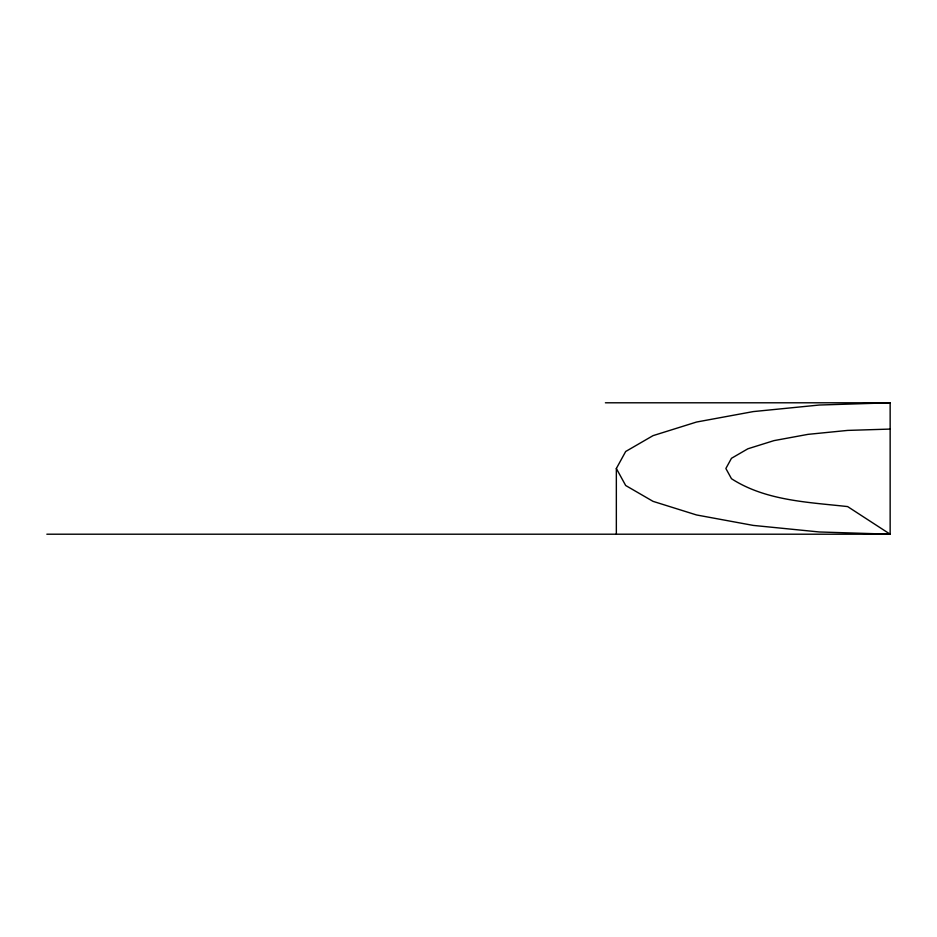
<?xml version="1.0" encoding="UTF-8"?>
<svg xmlns="http://www.w3.org/2000/svg" width="937" height="937" viewBox="0 0 937 937"><rect width="100%" height="100%" fill="white"/><g stroke="black" fill="none" stroke-linecap="round" stroke-linejoin="round"><path stroke-width="1.41" d="M616.347 534.207L616.347 468.5L625.682 451.493L653.03 435.646L696.542 422.037L753.254 411.589L819.289 405.03L890.15 402.793L890.15 534.207L46.85 534.207M890.15 429.076L847.634 430.411L808.01 434.358L773.985 440.624L747.878 448.788L731.469 458.298L725.87 468.5L731.469 478.702C765.705 500.815 808.303 502.209 847.634 506.589L890.15 534.207L819.289 531.97L753.254 525.411L696.542 514.963L653.03 501.354L625.682 485.507L616.347 468.5M605.396 402.793L890.15 402.793"/></g></svg>
